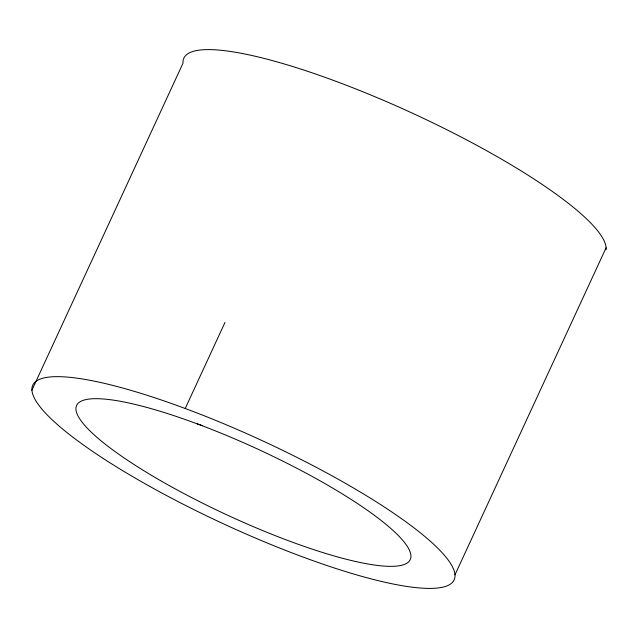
<?xml version="1.0" encoding="UTF-8"?>
<svg xmlns="http://www.w3.org/2000/svg" width="638" height="638" viewBox="0 0 638 638"><rect width="100%" height="100%" fill="white"/><g stroke="black" fill="none" stroke-linecap="round" stroke-linejoin="round"><path stroke-width="0.96" d="M31.9 390.225L183.018 63.178A232.104 45.88 24.8 0 1 395.201 105.437A232.104 45.88 24.8 0 1 606.076 249.777M185.227 408.503A232.104 45.88 24.8 0 1 448.705 585.11A232.104 45.88 24.8 0 1 96.394 453.953A232.104 45.88 24.8 0 1 185.227 408.503L224.991 322.437M454.982 574.822L606.1 247.775M197.357 423.919A183.744 36.318 24.8 0 1 405.943 563.737A183.744 36.318 24.8 0 1 127.034 459.91A183.744 36.318 24.8 0 1 197.357 423.919L202.629 425.698"/></g></svg>
